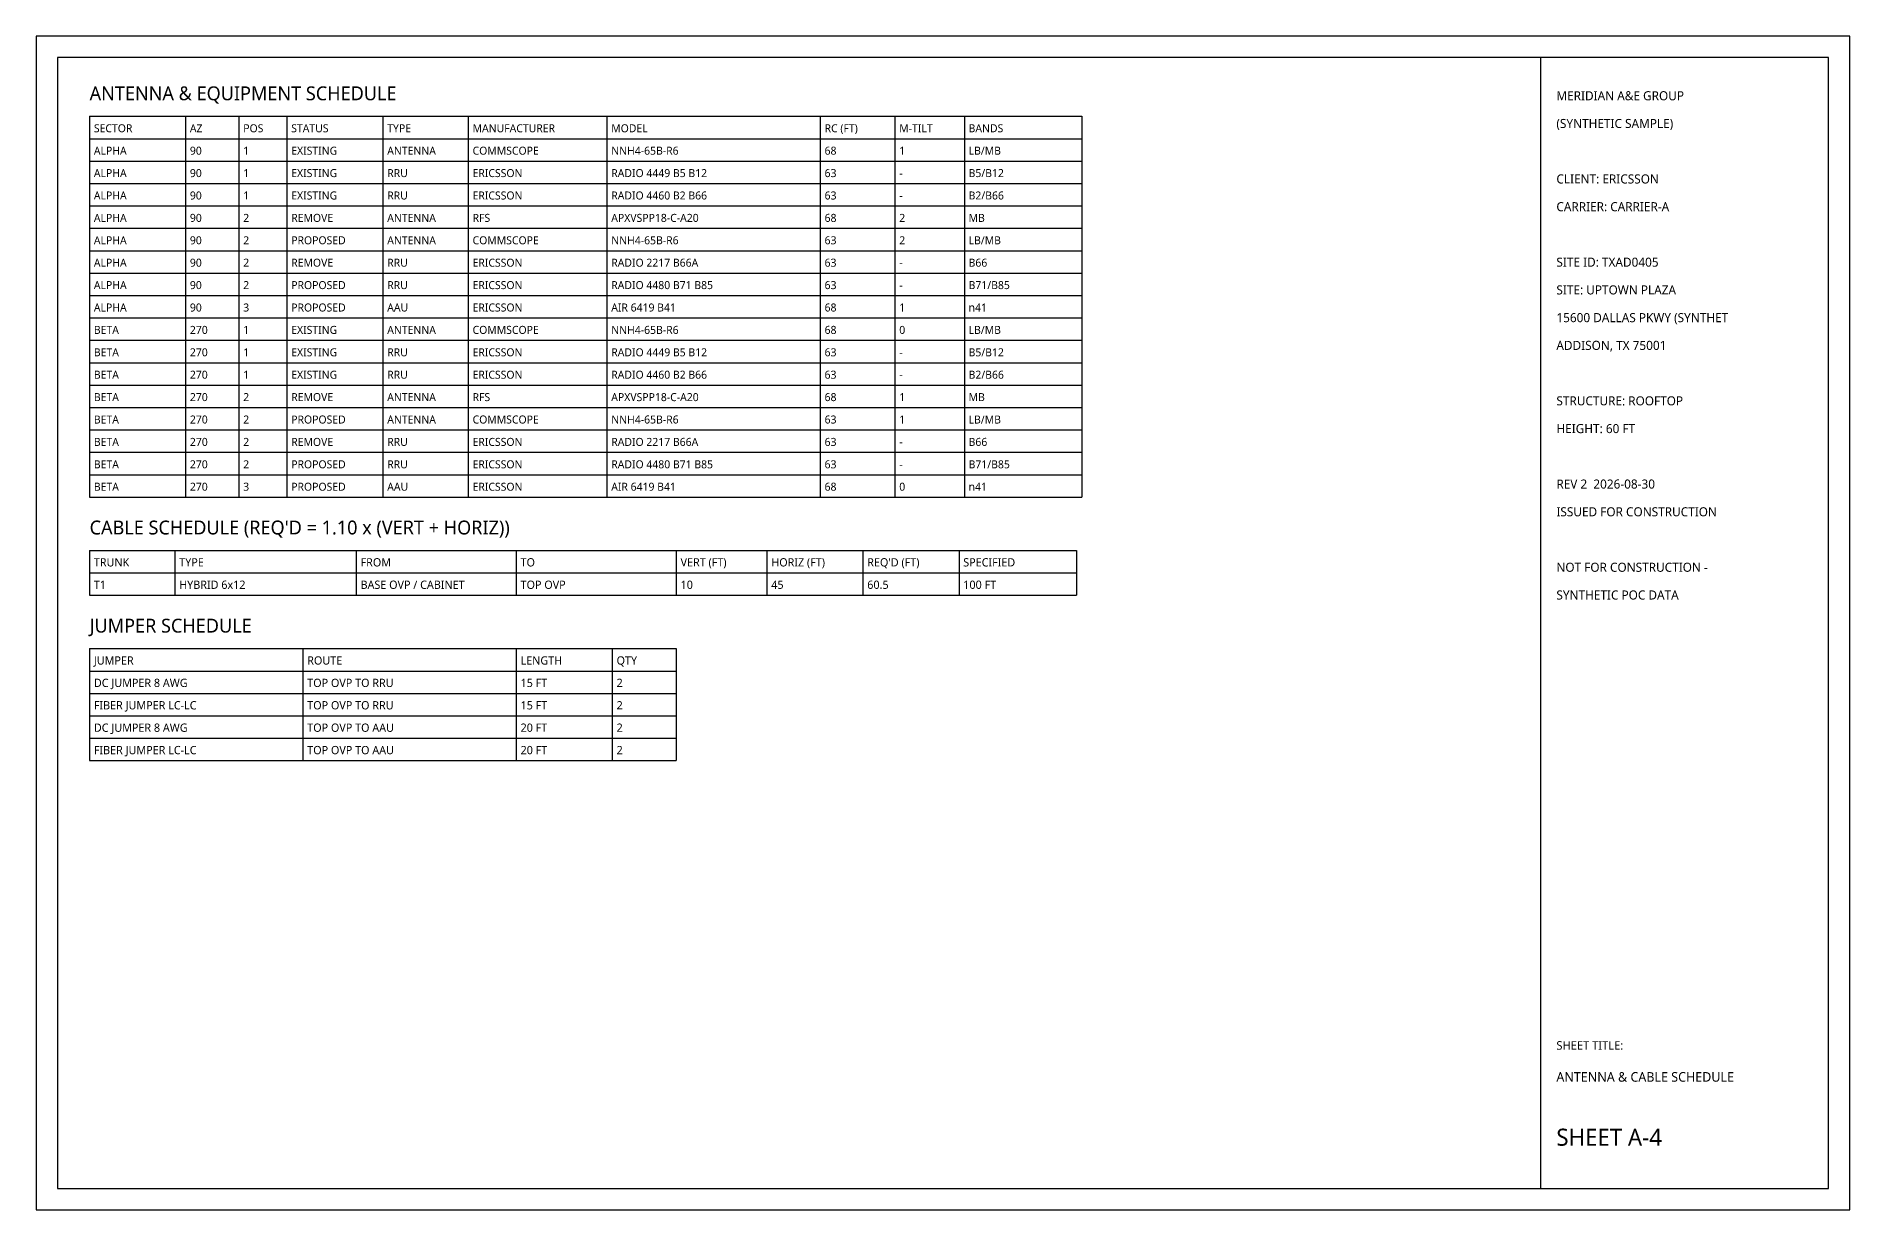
# Model space of a CAD drawing. Extents: x 0 to 1940, y 0 to 220.
# Drawn here: x 1200 to 1540, y 0 to 220 of the extents above; entities that cross this region are included whole.
import ezdxf

# ---------------------------------------------------------------- set-up
doc = ezdxf.new("R2010")
doc.units = 0
for name, color, linetype in [('A-BORDER', 7, 'Continuous'), ('A-TABLE', 7, 'Continuous'), ('A-TEXT', 7, 'Continuous'), ('A-TITLE', 7, 'Continuous')]:
    doc.layers.add(name, color=color, linetype=linetype)
doc.styles.add('OpenSans', font='OpenSans-Regular.ttf')

msp = doc.modelspace()

# ---------------------------------------------------------------- linework, layer by layer
at = {"layer": 'A-BORDER'}
for points in [[(1200, 0), (1540, 0), (1540, 220), (1200, 220)], [(1204, 4), (1536, 4), (1536, 216), (1204, 216)]]:
    msp.add_lwpolyline(points, close=True, dxfattribs=at)
at = {"layer": 'A-TABLE'}
for p, q in [((1210, 205), (1396, 205)), ((1210, 205), (1210, 133.6)), ((1228, 205), (1228, 133.6)), ((1238, 205), (1238, 133.6)), ((1247, 205), (1247, 133.6)), ((1265, 205), (1265, 133.6)), ((1281, 205), (1281, 133.6)), ((1307, 205), (1307, 133.6)), ((1347, 205), (1347, 133.6)), ((1361, 205), (1361, 133.6)), ((1374, 205), (1374, 133.6)), ((1396, 205), (1396, 133.6)), ((1210, 200.8), (1396, 200.8)), ((1210, 196.6), (1396, 196.6)), ((1210, 192.4), (1396, 192.4)), ((1210, 188.2), (1396, 188.2)), ((1210, 184), (1396, 184)), ((1210, 179.8), (1396, 179.8)), ((1210, 175.6), (1396, 175.6)), ((1210, 171.4), (1396, 171.4)), ((1210, 167.2), (1396, 167.2)), ((1210, 163), (1396, 163)), ((1210, 158.8), (1396, 158.8)), ((1210, 154.6), (1396, 154.6)), ((1210, 150.4), (1396, 150.4)), ((1210, 146.2), (1396, 146.2)), ((1210, 142), (1396, 142)), ((1210, 137.8), (1396, 137.8)), ((1210, 133.6), (1396, 133.6)), ((1210, 123.6), (1395, 123.6)), ((1210, 123.6), (1210, 115.2)), ((1226, 123.6), (1226, 115.2)), ((1260, 123.6), (1260, 115.2)), ((1290, 123.6), (1290, 115.2)), ((1320, 123.6), (1320, 115.2)), ((1337, 123.6), (1337, 115.2)), ((1355, 123.6), (1355, 115.2)), ((1373, 123.6), (1373, 115.2)), ((1395, 123.6), (1395, 115.2)), ((1210, 119.4), (1395, 119.4)), ((1210, 115.2), (1395, 115.2)), ((1210, 105.2), (1320, 105.2)), ((1210, 105.2), (1210, 84.2)), ((1250, 105.2), (1250, 84.2)), ((1290, 105.2), (1290, 84.2)), ((1308, 105.2), (1308, 84.2)), ((1320, 105.2), (1320, 84.2)), ((1210, 101), (1320, 101)), ((1210, 96.8), (1320, 96.8)), ((1210, 92.6), (1320, 92.6)), ((1210, 88.4), (1320, 88.4)), ((1210, 84.2), (1320, 84.2))]:
    msp.add_line(p, q, dxfattribs=at)
at = {"layer": 'A-TITLE'}
msp.add_lwpolyline([(1482, 4), (1536, 4), (1536, 216), (1482, 216)], close=True, dxfattribs=at)

# ---------------------------------------------------------------- texts
at = {"layer": 'A-TABLE', "style": 'OpenSans'}
for s, height, p in [('SECTOR', 1.5, (1210.8, 202)), ('AZ', 1.5, (1228.8, 202)), ('POS', 1.5, (1238.8, 202)), ('STATUS', 1.5, (1247.8, 202)), ('TYPE', 1.5, (1265.8, 202)), ('MANUFACTURER', 1.5, (1281.8, 202)), ('MODEL', 1.5, (1307.8, 202)), ('RC (FT)', 1.5, (1347.8, 202)), ('M-TILT', 1.5, (1361.8, 202)), ('BANDS', 1.5, (1374.8, 202)), ('ALPHA', 1.5, (1210.8, 197.8)), ('90', 1.5, (1228.8, 197.8)), ('1', 1.5, (1238.8, 197.8)), ('EXISTING', 1.5, (1247.8, 197.8)), ('ANTENNA', 1.5, (1265.8, 197.8)), ('COMMSCOPE', 1.5, (1281.8, 197.8)), ('NNH4-65B-R6', 1.5, (1307.8, 197.8)), ('68', 1.5, (1347.8, 197.8)), ('1', 1.5, (1361.8, 197.8)), ('LB/MB', 1.5, (1374.8, 197.8)), ('ALPHA', 1.5, (1210.8, 193.6)), ('90', 1.5, (1228.8, 193.6)), ('1', 1.5, (1238.8, 193.6)), ('EXISTING', 1.5, (1247.8, 193.6)), ('RRU', 1.5, (1265.8, 193.6)), ('ERICSSON', 1.5, (1281.8, 193.6)), ('RADIO 4449 B5 B12', 1.5, (1307.8, 193.6)), ('63', 1.5, (1347.8, 193.6)), ('-', 1.5, (1361.8, 193.6)), ('B5/B12', 1.5, (1374.8, 193.6)), ('ALPHA', 1.5, (1210.8, 189.4)), ('90', 1.5, (1228.8, 189.4)), ('1', 1.5, (1238.8, 189.4)), ('EXISTING', 1.5, (1247.8, 189.4)), ('RRU', 1.5, (1265.8, 189.4)), ('ERICSSON', 1.5, (1281.8, 189.4)), ('RADIO 4460 B2 B66', 1.5, (1307.8, 189.4)), ('63', 1.5, (1347.8, 189.4)), ('B2/B66', 1.5, (1374.8, 189.4)), ('-', 1.5, (1361.8, 189.4)), ('ALPHA', 1.5, (1210.8, 185.2)), ('90', 1.5, (1228.8, 185.2)), ('2', 1.5, (1238.8, 185.2)), ('REMOVE', 1.5, (1247.8, 185.2)), ('ANTENNA', 1.5, (1265.8, 185.2)), ('RFS', 1.5, (1281.8, 185.2)), ('APXVSPP18-C-A20', 1.5, (1307.8, 185.2)), ('68', 1.5, (1347.8, 185.2)), ('2', 1.5, (1361.8, 185.2)), ('MB', 1.5, (1374.8, 185.2)), ('ALPHA', 1.5, (1210.8, 181)), ('90', 1.5, (1228.8, 181)), ('2', 1.5, (1238.8, 181)), ('PROPOSED', 1.5, (1247.8, 181)), ('ANTENNA', 1.5, (1265.8, 181)), ('COMMSCOPE', 1.5, (1281.8, 181)), ('NNH4-65B-R6', 1.5, (1307.8, 181)), ('63', 1.5, (1347.8, 181)), ('2', 1.5, (1361.8, 181)), ('LB/MB', 1.5, (1374.8, 181)), ('ALPHA', 1.5, (1210.8, 176.8)), ('90', 1.5, (1228.8, 176.8)), ('2', 1.5, (1238.8, 176.8)), ('REMOVE', 1.5, (1247.8, 176.8)), ('RRU', 1.5, (1265.8, 176.8)), ('ERICSSON', 1.5, (1281.8, 176.8)), ('RADIO 2217 B66A', 1.5, (1307.8, 176.8)), ('63', 1.5, (1347.8, 176.8)), ('-', 1.5, (1361.8, 176.8)), ('B66', 1.5, (1374.8, 176.8)), ('ALPHA', 1.5, (1210.8, 172.6)), ('90', 1.5, (1228.8, 172.6)), ('2', 1.5, (1238.8, 172.6)), ('PROPOSED', 1.5, (1247.8, 172.6)), ('RRU', 1.5, (1265.8, 172.6)), ('ERICSSON', 1.5, (1281.8, 172.6)), ('RADIO 4480 B71 B85', 1.5, (1307.8, 172.6)), ('63', 1.5, (1347.8, 172.6)), ('B71/B85', 1.5, (1374.8, 172.6)), ('-', 1.5, (1361.8, 172.6)), ('ALPHA', 1.5, (1210.8, 168.4)), ('90', 1.5, (1228.8, 168.4)), ('3', 1.5, (1238.8, 168.4)), ('PROPOSED', 1.5, (1247.8, 168.4)), ('AAU', 1.5, (1265.8, 168.4)), ('ERICSSON', 1.5, (1281.8, 168.4)), ('AIR 6419 B41', 1.5, (1307.8, 168.4)), ('68', 1.5, (1347.8, 168.4)), ('1', 1.5, (1361.8, 168.4)), ('n41', 1.5, (1374.8, 168.4)), ('BETA', 1.5, (1210.8, 164.2)), ('270', 1.5, (1228.8, 164.2)), ('1', 1.5, (1238.8, 164.2)), ('EXISTING', 1.5, (1247.8, 164.2)), ('ANTENNA', 1.5, (1265.8, 164.2)), ('COMMSCOPE', 1.5, (1281.8, 164.2)), ('NNH4-65B-R6', 1.5, (1307.8, 164.2)), ('68', 1.5, (1347.8, 164.2)), ('0', 1.5, (1361.8, 164.2)), ('LB/MB', 1.5, (1374.8, 164.2)), ('BETA', 1.5, (1210.8, 160)), ('270', 1.5, (1228.8, 160)), ('1', 1.5, (1238.8, 160)), ('EXISTING', 1.5, (1247.8, 160)), ('RRU', 1.5, (1265.8, 160)), ('ERICSSON', 1.5, (1281.8, 160)), ('RADIO 4449 B5 B12', 1.5, (1307.8, 160)), ('63', 1.5, (1347.8, 160)), ('-', 1.5, (1361.8, 160)), ('B5/B12', 1.5, (1374.8, 160)), ('BETA', 1.5, (1210.8, 155.8)), ('270', 1.5, (1228.8, 155.8)), ('1', 1.5, (1238.8, 155.8)), ('EXISTING', 1.5, (1247.8, 155.8)), ('RRU', 1.5, (1265.8, 155.8)), ('ERICSSON', 1.5, (1281.8, 155.8)), ('RADIO 4460 B2 B66', 1.5, (1307.8, 155.8)), ('63', 1.5, (1347.8, 155.8)), ('-', 1.5, (1361.8, 155.8)), ('B2/B66', 1.5, (1374.8, 155.8)), ('BETA', 1.5, (1210.8, 151.6)), ('270', 1.5, (1228.8, 151.6)), ('2', 1.5, (1238.8, 151.6)), ('REMOVE', 1.5, (1247.8, 151.6)), ('ANTENNA', 1.5, (1265.8, 151.6)), ('RFS', 1.5, (1281.8, 151.6)), ('APXVSPP18-C-A20', 1.5, (1307.8, 151.6)), ('68', 1.5, (1347.8, 151.6)), ('1', 1.5, (1361.8, 151.6)), ('MB', 1.5, (1374.8, 151.6)), ('BETA', 1.5, (1210.8, 147.4)), ('270', 1.5, (1228.8, 147.4)), ('2', 1.5, (1238.8, 147.4)), ('PROPOSED', 1.5, (1247.8, 147.4)), ('ANTENNA', 1.5, (1265.8, 147.4)), ('COMMSCOPE', 1.5, (1281.8, 147.4)), ('NNH4-65B-R6', 1.5, (1307.8, 147.4)), ('63', 1.5, (1347.8, 147.4)), ('1', 1.5, (1361.8, 147.4)), ('LB/MB', 1.5, (1374.8, 147.4)), ('BETA', 1.5, (1210.8, 143.2)), ('270', 1.5, (1228.8, 143.2)), ('2', 1.5, (1238.8, 143.2)), ('REMOVE', 1.5, (1247.8, 143.2)), ('RRU', 1.5, (1265.8, 143.2)), ('ERICSSON', 1.5, (1281.8, 143.2)), ('RADIO 2217 B66A', 1.5, (1307.8, 143.2)), ('63', 1.5, (1347.8, 143.2)), ('-', 1.5, (1361.8, 143.2)), ('B66', 1.5, (1374.8, 143.2)), ('BETA', 1.5, (1210.8, 139)), ('270', 1.5, (1228.8, 139)), ('2', 1.5, (1238.8, 139)), ('PROPOSED', 1.5, (1247.8, 139)), ('RRU', 1.5, (1265.8, 139)), ('ERICSSON', 1.5, (1281.8, 139)), ('RADIO 4480 B71 B85', 1.5, (1307.8, 139)), ('63', 1.5, (1347.8, 139)), ('-', 1.5, (1361.8, 139)), ('B71/B85', 1.5, (1374.8, 139)), ('BETA', 1.5, (1210.8, 134.8)), ('270', 1.5, (1228.8, 134.8)), ('3', 1.5, (1238.8, 134.8)), ('PROPOSED', 1.5, (1247.8, 134.8)), ('AAU', 1.5, (1265.8, 134.8)), ('ERICSSON', 1.5, (1281.8, 134.8)), ('AIR 6419 B41', 1.5, (1307.8, 134.8)), ('68', 1.5, (1347.8, 134.8)), ('0', 1.5, (1361.8, 134.8)), ('n41', 1.5, (1374.8, 134.8)), ('TRUNK', 1.55, (1210.8, 120.6)), ('TYPE', 1.55, (1226.8, 120.6)), ('FROM', 1.55, (1260.8, 120.6)), ('TO', 1.55, (1290.8, 120.6)), ('VERT (FT)', 1.55, (1320.8, 120.6)), ('HORIZ (FT)', 1.55, (1337.8, 120.6)), ("REQ'D (FT)", 1.55, (1355.8, 120.6)), ('SPECIFIED', 1.55, (1373.8, 120.6)), ('T1', 1.55, (1210.8, 116.4)), ('HYBRID 6x12', 1.55, (1226.8, 116.4)), ('BASE OVP / CABINET', 1.55, (1260.8, 116.4)), ('TOP OVP', 1.55, (1290.8, 116.4)), ('10', 1.55, (1320.8, 116.4)), ('45', 1.55, (1337.8, 116.4)), ('60.5', 1.55, (1355.8, 116.4)), ('100 FT', 1.55, (1373.8, 116.4)), ('JUMPER', 1.55, (1210.8, 102.2)), ('ROUTE', 1.55, (1250.8, 102.2)), ('LENGTH', 1.55, (1290.8, 102.2)), ('QTY', 1.55, (1308.8, 102.2)), ('DC JUMPER 8 AWG', 1.55, (1210.8, 98)), ('TOP OVP TO RRU', 1.55, (1250.8, 98)), ('15 FT', 1.55, (1290.8, 98)), ('2', 1.55, (1308.8, 98)), ('FIBER JUMPER LC-LC', 1.55, (1210.8, 93.8)), ('TOP OVP TO RRU', 1.55, (1250.8, 93.8)), ('15 FT', 1.55, (1290.8, 93.8)), ('2', 1.55, (1308.8, 93.8)), ('DC JUMPER 8 AWG', 1.55, (1210.8, 89.6)), ('TOP OVP TO AAU', 1.55, (1250.8, 89.6)), ('20 FT', 1.55, (1290.8, 89.6)), ('2', 1.55, (1308.8, 89.6)), ('FIBER JUMPER LC-LC', 1.55, (1210.8, 85.4)), ('TOP OVP TO AAU', 1.55, (1250.8, 85.4)), ('20 FT', 1.55, (1290.8, 85.4)), ('2', 1.55, (1308.8, 85.4))]:
    msp.add_text(s, height=height, dxfattribs=at).set_placement(p)
at = {"layer": 'A-TEXT', "style": 'OpenSans'}
for s, p in [('ANTENNA & EQUIPMENT SCHEDULE', (1210, 208)), ("CABLE SCHEDULE (REQ'D = 1.10 x (VERT + HORIZ))", (1210, 126.6)), ('JUMPER SCHEDULE', (1210, 108.2))]:
    msp.add_text(s, height=2.6, dxfattribs=at).set_placement(p)
at = {"layer": 'A-TITLE', "style": 'OpenSans'}
for s, height, p in [('MERIDIAN A&E GROUP', 1.7, (1485, 208)), ('(SYNTHETIC SAMPLE)', 1.7, (1485, 202.8)), ('CLIENT: ERICSSON', 1.7, (1485, 192.4)), ('CARRIER: CARRIER-A', 1.7, (1485, 187.2)), ('SITE ID: TXAD0405', 1.7, (1485, 176.8)), ('SITE: UPTOWN PLAZA', 1.7, (1485, 171.6)), ('15600 DALLAS PKWY (SYNTHET', 1.7, (1485, 166.4)), ('ADDISON, TX 75001', 1.7, (1485, 161.2)), ('STRUCTURE: ROOFTOP', 1.7, (1485, 150.8)), ('HEIGHT: 60 FT', 1.7, (1485, 145.6)), ('REV 2  2026-08-30', 1.7, (1485, 135.2)), ('ISSUED FOR CONSTRUCTION', 1.7, (1485, 130)), ('NOT FOR CONSTRUCTION -', 1.7, (1485, 119.6)), ('SYNTHETIC POC DATA', 1.7, (1485, 114.4)), ('SHEET TITLE:', 1.6, (1485, 30)), ('ANTENNA & CABLE SCHEDULE', 1.8, (1485, 24)), ('SHEET A-4', 3.2, (1485, 12))]:
    msp.add_text(s, height=height, dxfattribs=at).set_placement(p)

doc.saveas('drawing.dxf')
